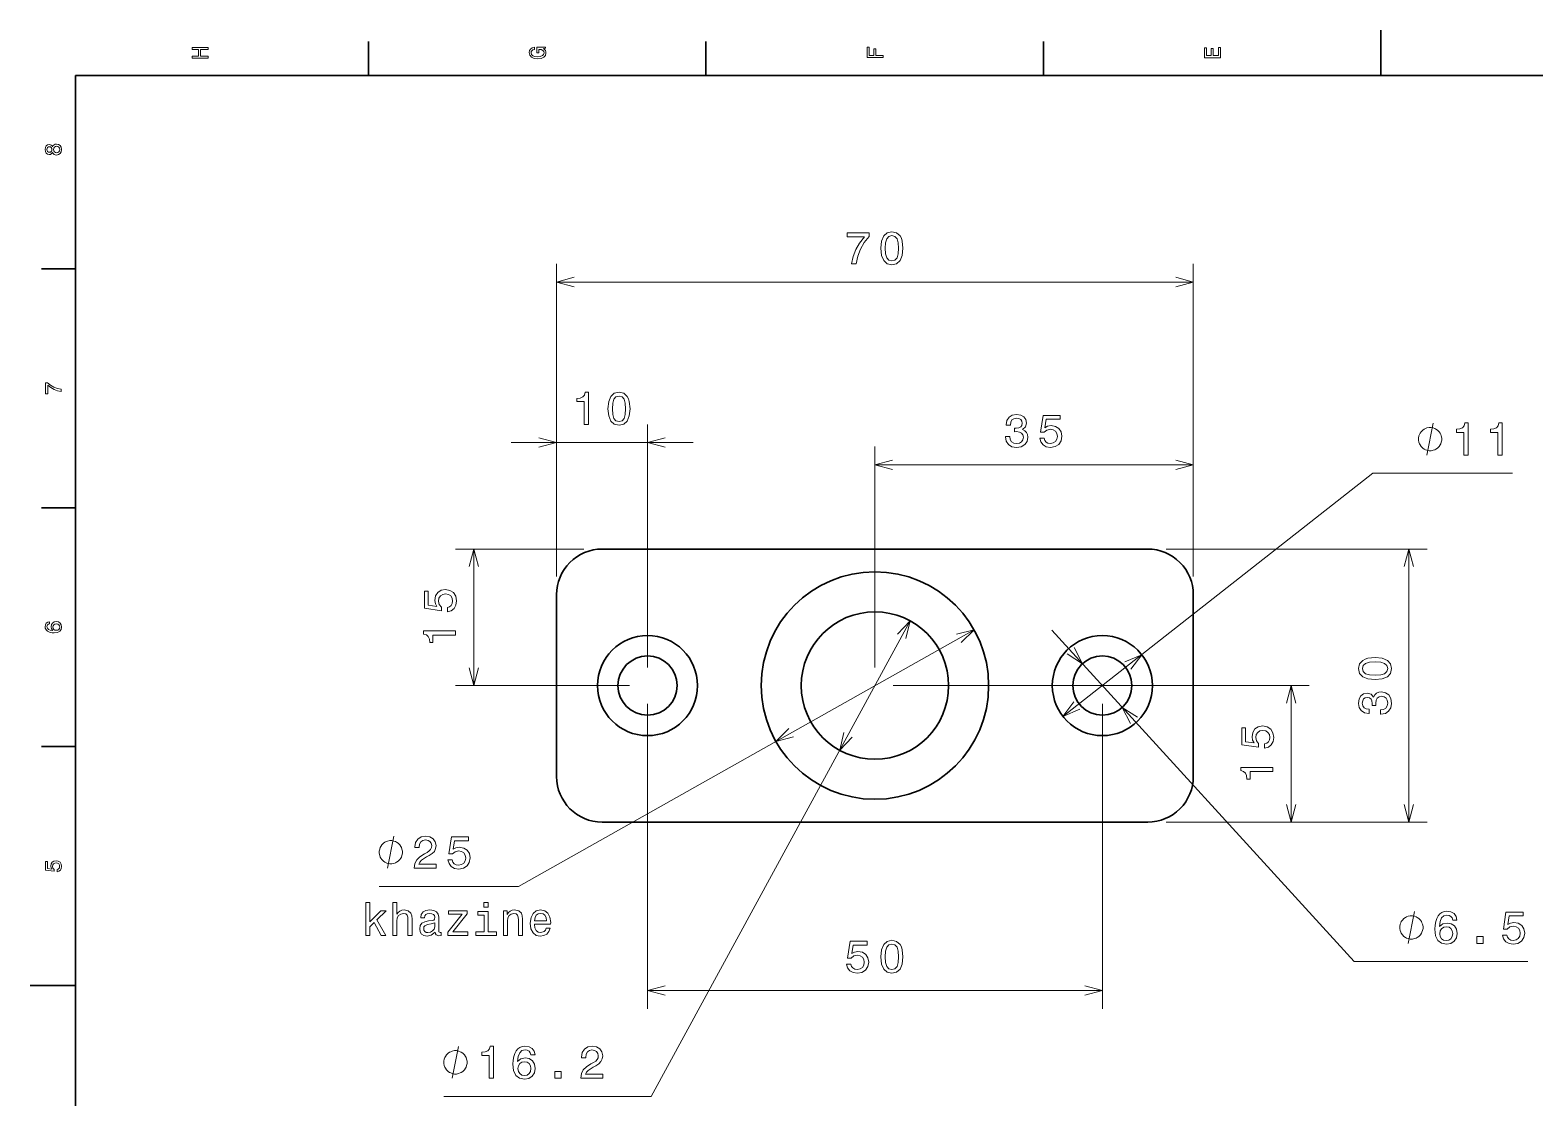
# Model space of a CAD drawing. Extents: x 0 to 297, y 0 to 210.
# Drawn here: x 0 to 165.4, y 92.6 to 210 of the extents above; entities that cross this region are included whole.
import ezdxf

# ---------------------------------------------------------------- set-up
doc = ezdxf.new("R2010")
doc.units = 0

msp = doc.modelspace()

# ---------------------------------------------------------------- linework, layer by layer
at = {"color": 7, "lineweight": 35, "ltscale": 0.09375}
for p, q in [((37.200001, 205), (37.200001, 208.75)), ((74.300003, 205), (74.300003, 208.75)), ((111.400002, 205), (111.400002, 208.75)), ((5, 183.75), (1.25, 183.75)), ((5, 157.5), (1.25, 157.5)), ((5, 131.25), (1.25, 131.25))]:
    msp.add_line(p, q, dxfattribs=at)
at = {"color": 7, "lineweight": 35, "ltscale": 0.125}
for p, q in [((148.5, 205), (148.5, 210)), ((5, 105), (0, 105))]:
    msp.add_line(p, q, dxfattribs=at)
at = {"color": 7, "lineweight": 35}
for p, q in [((292, 205), (5, 205)), ((5, 205), (5, 5)), ((62.876419, 152.964233), (122.876419, 152.964233)), ((122.876419, 122.964241), (62.876419, 122.964241))]:
    msp.add_line(p, q, dxfattribs=at)
at = {"color": 7, "lineweight": 13}
for p, q in [((57.876419, 149.964233), (57.876419, 184.311935)), ((127.876419, 149.964233), (127.876419, 184.311935)), ((57.876419, 182.311935), (127.876419, 182.311935)), ((67.876419, 139.964249), (67.876419, 166.673752)), ((52.876419, 164.673752), (72.876419, 164.673752)), ((92.876419, 139.964233), (92.876419, 164.234421)), ((92.876419, 162.234421), (127.876419, 162.234421)), ((113.548538, 134.570206), (147.627975, 161.296219)), ((124.876419, 152.964233), (153.566757, 152.964233)), ((151.566757, 122.964241), (151.566757, 152.964233)), ((112.314468, 144.057449), (145.564804, 107.631119)), ((94.876419, 137.964249), (140.625046, 137.964249)), ((67.876419, 135.964249), (67.876419, 102.441223)), ((117.876419, 135.964249), (117.876419, 102.441223)), ((124.876419, 122.964241), (153.566757, 122.964241)), ((67.876419, 104.441223), (117.876419, 104.441223))]:
    msp.add_line(p, q, dxfattribs=at)
at = {"color": 7, "lineweight": 13, "ltscale": 0.417738}
msp.add_line((57.876419, 149.964233), (57.876419, 166.673752), dxfattribs=at)
at = {"color": 7, "lineweight": 13, "ltscale": 0.356755}
msp.add_line((127.876419, 149.964233), (127.876419, 164.234421), dxfattribs=at)
at = {"color": 7, "lineweight": 13, "ltscale": 0.383468}
msp.add_line((147.627975, 161.296219), (162.96669, 161.296219), dxfattribs=at)
at = {"color": 7, "lineweight": 13, "ltscale": 0.352327}
msp.add_line((60.876419, 152.964233), (46.78334, 152.964233), dxfattribs=at)
at = {"color": 7, "lineweight": 13, "ltscale": 0.375}
for p, q in [((48.78334, 137.964249), (48.78334, 152.964233)), ((138.625046, 122.964241), (138.625046, 137.964249))]:
    msp.add_line(p, q, dxfattribs=at)
at = {"color": 7, "lineweight": 35, "ltscale": 0.5}
for p, q in [((57.876419, 127.964241), (57.876419, 147.964233)), ((127.876419, 147.964233), (127.876419, 127.964241))]:
    msp.add_line(p, q, dxfattribs=at)
at = {"color": 5, "lineweight": 13}
msp.add_line((53.710007, 115.898354), (103.766983, 144.099854), dxfattribs=at)
at = {"color": 1, "lineweight": 13}
for q in [(96.749741, 145.078125), (45.478912, 92.807526)]:
    msp.add_line((68.289673, 92.807526), q, dxfattribs=at)
at = {"color": 7, "lineweight": 13, "ltscale": 0.477327}
msp.add_line((65.876419, 137.964249), (46.78334, 137.964249), dxfattribs=at)
at = {"color": 7, "lineweight": 13, "ltscale": 0.393716}
msp.add_line((124.876419, 122.964241), (140.625046, 122.964241), dxfattribs=at)
at = {"color": 5, "lineweight": 13, "ltscale": 0.383468}
msp.add_line((53.710007, 115.898354), (38.371292, 115.898354), dxfattribs=at)
at = {"color": 7, "lineweight": 13, "ltscale": 0.476868}
msp.add_line((145.564804, 107.631119), (164.639542, 107.631119), dxfattribs=at)
at = {"color": 7, "lineweight": 13}
for points in [[(19.566607, 206.914993), (19.566607, 207.149506), (18.74456, 207.149506), (18.74456, 207.85051), (19.566607, 207.85051), (19.566607, 208.082489), (17.816607, 208.082489), (17.816607, 207.85051), (18.530224, 207.85051), (18.530224, 207.149506), (17.816607, 207.149506), (17.816607, 206.914993)], [(56.432098, 207.961456), (56.666607, 208.004333), (56.666607, 208.130402), (55.721001, 208.130402), (55.721001, 207.492432), (55.935337, 207.492432), (55.935337, 207.885803), (55.95047, 207.885803), (56.182457, 207.855545), (56.353928, 207.774857), (56.462357, 207.651306), (56.497658, 207.497482), (56.452271, 207.326019), (56.316101, 207.192368), (56.091679, 207.106628), (55.784042, 207.07637), (55.478928, 207.104111), (55.254501, 207.18985), (55.118336, 207.326019), (55.070427, 207.510086), (55.095642, 207.636169), (55.166248, 207.739563), (55.284763, 207.815201), (55.443623, 207.858078), (55.443623, 208.107712), (55.20155, 208.042145), (55.019993, 207.918594), (54.909042, 207.744598), (54.868698, 207.525223), (54.931736, 207.237762), (55.115814, 207.020889), (55.4058, 206.882202), (55.791607, 206.83429), (56.179935, 206.882202), (56.469921, 207.020889), (56.653999, 207.225143), (56.71452, 207.482346), (56.694344, 207.626083), (56.643913, 207.754684), (56.555656, 207.865631)], [(93.766602, 206.983078), (93.766602, 207.217575), (92.962204, 207.217575), (92.962204, 207.953888), (92.752914, 207.953888), (92.752914, 207.217575), (92.228416, 207.217575), (92.228416, 208.122849), (92.016602, 208.122849), (92.016602, 206.983078)], [(130.866608, 206.970459), (130.866608, 208.079971), (130.654785, 208.079971), (130.654785, 207.202454), (130.06221, 207.202454), (130.06221, 207.984146), (129.852921, 207.984146), (129.852921, 207.202454), (129.32843, 207.202454), (129.32843, 208.059799), (129.116608, 208.059799), (129.116608, 206.970459)], [(2.473523, 196.562317), (2.544128, 196.433716), (2.642471, 196.345459), (2.76603, 196.289993), (2.914806, 196.272339), (3.139229, 196.312683), (3.313221, 196.42868), (3.424171, 196.617798), (3.467039, 196.875), (3.424171, 197.129684), (3.313221, 197.318802), (3.139229, 197.434799), (2.914806, 197.477676), (2.76603, 197.457489), (2.642471, 197.404541), (2.544128, 197.313766), (2.473523, 197.187683), (2.413004, 197.288544), (2.329791, 197.359146), (2.228927, 197.402023), (2.105367, 197.417145), (1.926333, 197.376801), (1.782601, 197.270889), (1.689301, 197.099426), (1.653999, 196.875), (1.689301, 196.648056), (1.782601, 196.476593), (1.926333, 196.368164), (2.105367, 196.330338), (2.228927, 196.342941), (2.329791, 196.385803)], [(2.12554, 196.569885), (2.014589, 196.590057), (1.928854, 196.650574), (1.875901, 196.746399), (1.855728, 196.875), (1.875901, 197.001083), (1.928854, 197.096909), (2.014589, 197.157425), (2.12554, 197.180115), (2.239013, 197.157425), (2.32727, 197.096909), (2.385267, 197.001083), (2.402918, 196.875), (2.382745, 196.746399), (2.32727, 196.650574), (2.239013, 196.590057)], [(2.909762, 196.51442), (2.776117, 196.537109), (2.675252, 196.610229), (2.60969, 196.723709), (2.586996, 196.875), (2.60969, 197.023773), (2.675252, 197.137253), (2.776117, 197.210373), (2.909762, 197.235596), (3.053494, 197.210373), (3.161924, 197.137253), (3.232529, 197.023773), (3.255224, 196.875), (3.232529, 196.723709), (3.161924, 196.610229), (3.053494, 196.537109)], [(90.307404, 184.311935), (90.816772, 184.311935), (90.9832, 185.144073), (91.275711, 185.920715), (91.689255, 186.641907), (92.228882, 187.317688), (92.228882, 187.736298), (89.828293, 187.736298), (89.828293, 187.277344), (91.74472, 187.277344), (91.189972, 186.596527), (90.771378, 185.885422), (90.478882, 185.128937)], [(93.529022, 186.021591), (93.60466, 185.229797), (93.841705, 184.664963), (94.21994, 184.322021), (94.744431, 184.21106), (95.263885, 184.322021), (95.642136, 184.664963), (95.874115, 185.229797), (95.954819, 186.021591), (95.874115, 186.808334), (95.778305, 187.121002), (95.642136, 187.37822), (95.263885, 187.721161), (94.744431, 187.837158), (94.21994, 187.721161), (93.841705, 187.373169), (93.60466, 186.808334)], [(94.013168, 186.021591), (94.053513, 186.631821), (94.179596, 187.070587), (94.40654, 187.327789), (94.744431, 187.418564), (95.077286, 187.327789), (95.30423, 187.070587), (95.430313, 186.631821), (95.470657, 186.021591), (95.430313, 185.406311), (95.30423, 184.96756), (95.077286, 184.710358), (94.744431, 184.624619), (94.40654, 184.710358), (94.179596, 184.96756), (94.053513, 185.406311)], [(3.416607, 170.274506), (3.416607, 170.529175), (3.00054, 170.612396), (2.612212, 170.758652), (2.251621, 170.965424), (1.913725, 171.235229), (1.704431, 171.235229), (1.704431, 170.034943), (1.933898, 170.034943), (1.933898, 170.993164), (2.274316, 170.715775), (2.629863, 170.506485), (3.008105, 170.360229)], [(60.917633, 166.673752), (61.376572, 166.673752), (61.376572, 170.198959), (61.03363, 170.198959), (60.942856, 169.891327), (60.761292, 169.684555), (60.483917, 169.563522), (60.100632, 169.523163), (60.100632, 169.1651), (60.917633, 169.1651)], [(63.529022, 168.383408), (63.60466, 167.591614), (63.841705, 167.026779), (64.21994, 166.683838), (64.744431, 166.572876), (65.263885, 166.683838), (65.642136, 167.026779), (65.874115, 167.591614), (65.954819, 168.383408), (65.874115, 169.170151), (65.778305, 169.482819), (65.642136, 169.740036), (65.263885, 170.082977), (64.744431, 170.198959), (64.21994, 170.082977), (63.841705, 169.734985), (63.60466, 169.170151)], [(64.013168, 168.383408), (64.053513, 168.993637), (64.179596, 169.432388), (64.40654, 169.689606), (64.744431, 169.78038), (65.077286, 169.689606), (65.30423, 169.432388), (65.430313, 168.993637), (65.470657, 168.383408), (65.430313, 167.768127), (65.30423, 167.329376), (65.077286, 167.072159), (64.744431, 166.98642), (64.40654, 167.072159), (64.179596, 167.329376), (64.053513, 167.768127)], [(107.237534, 165.333832), (107.237534, 165.298538), (107.318222, 164.814392), (107.555252, 164.451279), (107.928452, 164.219284), (108.422684, 164.133545), (108.947189, 164.219284), (109.340561, 164.441193), (109.592697, 164.79422), (109.683487, 165.248108), (109.643143, 165.545654), (109.532181, 165.787735), (109.350632, 165.974335), (109.108566, 166.110504), (109.436356, 166.382828), (109.552353, 166.816559), (109.4767, 167.20993), (109.259842, 167.507477), (108.906815, 167.694077), (108.422684, 167.759628), (107.968796, 167.67894), (107.620804, 167.457031), (107.393875, 167.104019), (107.318222, 166.634995), (107.318222, 166.599686), (107.767044, 166.599686), (107.807419, 166.922455), (107.938522, 167.154449), (108.150345, 167.295654), (108.447891, 167.346085), (108.710129, 167.30574), (108.901779, 167.199829), (109.017776, 167.028366), (109.063156, 166.796371), (109.017776, 166.549255), (108.896744, 166.382828), (108.684921, 166.281967), (108.397476, 166.251709), (108.20079, 166.256744), (108.20079, 165.858337), (108.447891, 165.868423), (108.76561, 165.823029), (109.00264, 165.701996), (109.143875, 165.50531), (109.19429, 165.248108), (109.138809, 164.955597), (108.992569, 164.738739), (108.760574, 164.60257), (108.452927, 164.55719), (108.135208, 164.60762), (107.903214, 164.758911), (107.756973, 165.000992), (107.701492, 165.333832)], [(110.993729, 165.147247), (111.10466, 164.733704), (111.351791, 164.410934), (111.71489, 164.209198), (112.178879, 164.133545), (112.688248, 164.224335), (113.086655, 164.471451), (113.338821, 164.864822), (113.434647, 165.369141), (113.348892, 165.838165), (113.106827, 166.206314), (112.728592, 166.443359), (112.239395, 166.529083), (111.86116, 166.468567), (111.568649, 166.302139), (111.709854, 167.245224), (113.242996, 167.245224), (113.242996, 167.658768), (111.371964, 167.658768), (111.094589, 165.802856), (111.498032, 165.802856), (111.790543, 166.039886), (112.163742, 166.125626), (112.486526, 166.07016), (112.733627, 165.908768), (112.889969, 165.661652), (112.94545, 165.343933), (112.889969, 165.026199), (112.728592, 164.779083), (112.481461, 164.622742), (112.163742, 164.567261), (111.896469, 164.60257), (111.689682, 164.718567), (111.538376, 164.900116), (111.462723, 165.147247)], [(155.194626, 165.046219), (155.194626, 165.162872), (155.136307, 165.39621), (155.077957, 165.571213), (155.019638, 165.687881), (154.902969, 165.862885), (154.727982, 166.037872), (154.552963, 166.154541), (154.436295, 166.212891), (154.261307, 166.27121), (154.027969, 166.329544), (153.911301, 166.329544), (153.794632, 166.329544), (153.561295, 166.27121), (153.386307, 166.212891), (153.269638, 166.154541), (153.09462, 166.037872), (152.919632, 165.862885), (152.802963, 165.687881), (152.744644, 165.571213), (152.686295, 165.39621), (152.627975, 165.162872), (152.627975, 165.046219), (152.627975, 164.92955), (152.686295, 164.696213), (152.744644, 164.52121), (152.802963, 164.404541), (152.919632, 164.229553), (153.09462, 164.05455), (153.269638, 163.937881), (153.386307, 163.879547), (153.561295, 163.821213), (153.794632, 163.762878), (153.911301, 163.762878), (154.027969, 163.762878), (154.261307, 163.821213), (154.436295, 163.879547), (154.552963, 163.937881), (154.727982, 164.05455), (154.902969, 164.229553), (155.019638, 164.404541), (155.077957, 164.52121), (155.136307, 164.696213), (155.194626, 164.92955)], [(157.621902, 163.296219), (158.080826, 163.296219), (158.080826, 166.821426), (157.737869, 166.821426), (157.64711, 166.513794), (157.465561, 166.307022), (157.188187, 166.185989), (156.804886, 166.14563), (156.804886, 165.787567), (157.621902, 165.787567)], [(161.357925, 163.296219), (161.816849, 163.296219), (161.816849, 166.821426), (161.473892, 166.821426), (161.383133, 166.513794), (161.201584, 166.307022), (160.92421, 166.185989), (160.540909, 166.14563), (160.540909, 165.787567), (161.357925, 165.787567)], [(45.870514, 146.081543), (46.284058, 146.19249), (46.606827, 146.439606), (46.808563, 146.802719), (46.884201, 147.266693), (46.793427, 147.776062), (46.54631, 148.174469), (46.152939, 148.426636), (45.648621, 148.522461), (45.179596, 148.436722), (44.811432, 148.194641), (44.574402, 147.816406), (44.488678, 147.327209), (44.549194, 146.948975), (44.715622, 146.656464), (43.772537, 146.797668), (43.772537, 148.330811), (43.358994, 148.330811), (43.358994, 146.459778), (45.21489, 146.182404), (45.21489, 146.585861), (44.977859, 146.878357), (44.892136, 147.251556), (44.947601, 147.574326), (45.108994, 147.821442), (45.35611, 147.977783), (45.673828, 148.033264), (45.991547, 147.977783), (46.238678, 147.816406), (46.39502, 147.56929), (46.450485, 147.251556), (46.415192, 146.984268), (46.299194, 146.777496), (46.11763, 146.626205), (45.870514, 146.550552)], [(2.138149, 144.980194), (1.933898, 144.932281), (1.782601, 144.821335), (1.68678, 144.649857), (1.653999, 144.427963), (1.67165, 144.279175), (1.719561, 144.150574), (1.797731, 144.037109), (1.908682, 143.941284), (2.04737, 143.865631), (2.216319, 143.810165), (2.415526, 143.774857), (2.63995, 143.764771), (2.998019, 143.805115), (3.257745, 143.92868), (3.414085, 144.127884), (3.467039, 144.400223), (3.42165, 144.644821), (3.303134, 144.831421), (3.116535, 144.952454), (2.879503, 144.995316), (2.63995, 144.952454), (2.455872, 144.836456), (2.339878, 144.657425), (2.299532, 144.435516), (2.349964, 144.195969), (2.493696, 144.016937), (2.216319, 144.054764), (2.017111, 144.135452), (1.898595, 144.259003), (1.858249, 144.430481), (1.878422, 144.556564), (1.931376, 144.652374), (2.019633, 144.715424), (2.138149, 144.748199)], [(2.882025, 144.750717), (3.040886, 144.722992), (3.161924, 144.652374), (3.242615, 144.53891), (3.267832, 144.397705), (3.242615, 144.248917), (3.164445, 144.135452), (3.043408, 144.062317), (2.884546, 144.039627), (2.728206, 144.06485), (2.60969, 144.135452), (2.534042, 144.25145), (2.506304, 144.407791), (2.534042, 144.543945), (2.607169, 144.652374), (2.725684, 144.722992)], [(46.78334, 143.505447), (46.78334, 143.964386), (43.258118, 143.964386), (43.258118, 143.621445), (43.565765, 143.53067), (43.772537, 143.349106), (43.89357, 143.071732), (43.933914, 142.688446), (44.291992, 142.688446), (44.291992, 143.505447)], [(147.857101, 138.616837), (148.64888, 138.69249), (149.21373, 138.92952), (149.556656, 139.307755), (149.667618, 139.83226), (149.556656, 140.351715), (149.21373, 140.72995), (148.64888, 140.961945), (147.857101, 141.042633), (147.070358, 140.961945), (146.757675, 140.866119), (146.500473, 140.72995), (146.157547, 140.351715), (146.04155, 139.83226), (146.157547, 139.307755), (146.505508, 138.92952), (147.070358, 138.69249)], [(147.857101, 139.100983), (147.246872, 139.141327), (146.808121, 139.26741), (146.550919, 139.494354), (146.460129, 139.83226), (146.550919, 140.1651), (146.808121, 140.392059), (147.246872, 140.518127), (147.857101, 140.558472), (148.472366, 140.518127), (148.911148, 140.392059), (149.16835, 140.1651), (149.254074, 139.83226), (149.16835, 139.494354), (148.911148, 139.26741), (148.472366, 139.141327)], [(148.467331, 134.825333), (148.50264, 134.825333), (148.986801, 134.906036), (149.349899, 135.143066), (149.581894, 135.516266), (149.667618, 136.010498), (149.581894, 136.534988), (149.35997, 136.92836), (149.006973, 137.180527), (148.553055, 137.271301), (148.255508, 137.230957), (148.013443, 137.12001), (147.826859, 136.938446), (147.690689, 136.696381), (147.41835, 137.024185), (146.984634, 137.140182), (146.591263, 137.064529), (146.293716, 136.847672), (146.107101, 136.494644), (146.04155, 136.010498), (146.122238, 135.55661), (146.344131, 135.208618), (146.697159, 134.981674), (147.166183, 134.906036), (147.201492, 134.906036), (147.201492, 135.354874), (146.878708, 135.395218), (146.646713, 135.526352), (146.505508, 135.738159), (146.455093, 136.035706), (146.495438, 136.297958), (146.601334, 136.489609), (146.772812, 136.605591), (147.004807, 136.650986), (147.251907, 136.605591), (147.41835, 136.484558), (147.519211, 136.272751), (147.549454, 135.985275), (147.544418, 135.788589), (147.942825, 135.788589), (147.932755, 136.035706), (147.978134, 136.353439), (148.099167, 136.590469), (148.295853, 136.731674), (148.553055, 136.782104), (148.845566, 136.726639), (149.062424, 136.580383), (149.198593, 136.348389), (149.244003, 136.040756), (149.193558, 135.723038), (149.042252, 135.491043), (148.800186, 135.344788), (148.467331, 135.289322)], [(135.712234, 131.081528), (136.125778, 131.19249), (136.448532, 131.439606), (136.650253, 131.802719), (136.725906, 132.266693), (136.635147, 132.776062), (136.388016, 133.174469), (135.994644, 133.426636), (135.490311, 133.522461), (135.021286, 133.436722), (134.653152, 133.194641), (134.416122, 132.816406), (134.330368, 132.327209), (134.390884, 131.948975), (134.557327, 131.656464), (133.614243, 131.797668), (133.614243, 133.330811), (133.200699, 133.330811), (133.200699, 131.459778), (135.056595, 131.182404), (135.056595, 131.585861), (134.819565, 131.878357), (134.733841, 132.251556), (134.789322, 132.574326), (134.950699, 132.821442), (135.1978, 132.977783), (135.515549, 133.033264), (135.833267, 132.977783), (136.080368, 132.816406), (136.23671, 132.56929), (136.292191, 132.251556), (136.256882, 131.984268), (136.140884, 131.777496), (135.959335, 131.626205), (135.712234, 131.550552)], [(136.625046, 128.505447), (136.625046, 128.964386), (133.099838, 128.964386), (133.099838, 128.621445), (133.407455, 128.53067), (133.614243, 128.349121), (133.735275, 128.071732), (133.77562, 127.688454), (134.133682, 127.688454), (134.133682, 128.505447)], [(2.960195, 117.499641), (3.166967, 117.555115), (3.32835, 117.67868), (3.429215, 117.860237), (3.467039, 118.092224), (3.42165, 118.346909), (3.298091, 118.546112), (3.101405, 118.672195), (2.849244, 118.7201), (2.614733, 118.677238), (2.430656, 118.556198), (2.31214, 118.367081), (2.269272, 118.122482), (2.299532, 117.933357), (2.382745, 117.787109), (1.911203, 117.857712), (1.911203, 118.624283), (1.704431, 118.624283), (1.704431, 117.688766), (2.632385, 117.550072), (2.632385, 117.751801), (2.513869, 117.898056), (2.471001, 118.084656), (2.498739, 118.24604), (2.579431, 118.369598), (2.70299, 118.447769), (2.861852, 118.47551), (3.020713, 118.447769), (3.144272, 118.367081), (3.222442, 118.243523), (3.25018, 118.084656), (3.232529, 117.951012), (3.174532, 117.847626), (3.083754, 117.77198), (2.960195, 117.734154)], [(153.131454, 111.381119), (153.131454, 111.49778), (153.073135, 111.731117), (153.014786, 111.906113), (152.956467, 112.022781), (152.839798, 112.197784), (152.66481, 112.37278), (152.489792, 112.489449), (152.373123, 112.547783), (152.198135, 112.606117), (151.964798, 112.664452), (151.848129, 112.664452), (151.731461, 112.664452), (151.498123, 112.606117), (151.323135, 112.547783), (151.206467, 112.489449), (151.031448, 112.37278), (150.856461, 112.197784), (150.739792, 112.022781), (150.681473, 111.906113), (150.623123, 111.731117), (150.564804, 111.49778), (150.564804, 111.381119), (150.564804, 111.26445), (150.623123, 111.031113), (150.681473, 110.856117), (150.739792, 110.739449), (150.856461, 110.564453), (151.031448, 110.38945), (151.206467, 110.272781), (151.323135, 110.214447), (151.498123, 110.156113), (151.731461, 110.097786), (151.848129, 110.097786), (151.964798, 110.097786), (152.198135, 110.156113), (152.373123, 110.214447), (152.489792, 110.272781), (152.66481, 110.38945), (152.839798, 110.564453), (152.956467, 110.739449), (153.014786, 110.856117), (153.073135, 111.031113), (153.131454, 111.26445)], [(156.859879, 112.188034), (156.764053, 112.596535), (156.54216, 112.899124), (156.199203, 113.090767), (155.755417, 113.156334), (155.45784, 113.121033), (155.200638, 113.025208), (154.973709, 112.868866), (154.782059, 112.646965), (154.630753, 112.369591), (154.519821, 112.031693), (154.449203, 111.633278), (154.429031, 111.184433), (154.50972, 110.468292), (154.756851, 109.948837), (155.155258, 109.636162), (155.699936, 109.530251), (156.189133, 109.621033), (156.562332, 109.858063), (156.804398, 110.231262), (156.890121, 110.705322), (156.804398, 111.184433), (156.572403, 111.552589), (156.21434, 111.784576), (155.770523, 111.865265), (155.291428, 111.764404), (154.933365, 111.476936), (155.009018, 112.031693), (155.170395, 112.430107), (155.417496, 112.667137), (155.760452, 112.747833), (156.012619, 112.707489), (156.204239, 112.601578), (156.330338, 112.425064), (156.395889, 112.188034)], [(161.870834, 110.543938), (161.981766, 110.130394), (162.228897, 109.807632), (162.591995, 109.605904), (163.055984, 109.530251), (163.565353, 109.621033), (163.96376, 109.868149), (164.215927, 110.26152), (164.311752, 110.765846), (164.225998, 111.234863), (163.983932, 111.60302), (163.605698, 111.84005), (163.116501, 111.925781), (162.738266, 111.865265), (162.445755, 111.698837), (162.58696, 112.641922), (164.120102, 112.641922), (164.120102, 113.055466), (162.249069, 113.055466), (161.971695, 111.199562), (162.375137, 111.199562), (162.667648, 111.436592), (163.040848, 111.522324), (163.363632, 111.46685), (163.610733, 111.305466), (163.767075, 111.05835), (163.822556, 110.740623), (163.767075, 110.422905), (163.605698, 110.175781), (163.358566, 110.019447), (163.040848, 109.963966), (162.773575, 109.999275), (162.566788, 110.115265), (162.415482, 110.296822), (162.339828, 110.543938)], [(156.400925, 110.700279), (156.345474, 110.382561), (156.204239, 110.14048), (155.97731, 109.979095), (155.694901, 109.928665), (155.397324, 109.979095), (155.170395, 110.135437), (155.024124, 110.377518), (154.978745, 110.695236), (155.02919, 111.007919), (155.170395, 111.244949), (155.40239, 111.396248), (155.715073, 111.451721), (155.987381, 111.396248), (156.204239, 111.249992), (156.345474, 111.012962)], [(89.75769, 107.35405), (89.868637, 106.940506), (90.115768, 106.617737), (90.478882, 106.416008), (90.942856, 106.340363), (91.452225, 106.431137), (91.850632, 106.678261), (92.102798, 107.071632), (92.198608, 107.575951), (92.112885, 108.044975), (91.870804, 108.413132), (91.492569, 108.650162), (91.003372, 108.735893), (90.625122, 108.675377), (90.332626, 108.508949), (90.473831, 109.452034), (92.006973, 109.452034), (92.006973, 109.865578), (90.135941, 109.865578), (89.858551, 108.009674), (90.262009, 108.009674), (90.55452, 108.246704), (90.927719, 108.332436), (91.250488, 108.276962), (91.497604, 108.115578), (91.653946, 107.868462), (91.709427, 107.550735), (91.653946, 107.233017), (91.492569, 106.985893), (91.245453, 106.829559), (90.927719, 106.774078), (90.660431, 106.80938), (90.453659, 106.925377), (90.302368, 107.106934), (90.226715, 107.35405)], [(93.529022, 108.150879), (93.60466, 107.359093), (93.841705, 106.79425), (94.21994, 106.451317), (94.744431, 106.340363), (95.263885, 106.451317), (95.642136, 106.79425), (95.874115, 107.359093), (95.954819, 108.150879), (95.874115, 108.937622), (95.778305, 109.250305), (95.642136, 109.507507), (95.263885, 109.850449), (94.744431, 109.966446), (94.21994, 109.850449), (93.841705, 109.502464), (93.60466, 108.937622)], [(94.013168, 108.150879), (94.053513, 108.761108), (94.179596, 109.199875), (94.40654, 109.457077), (94.744431, 109.547852), (95.077286, 109.457077), (95.30423, 109.199875), (95.430313, 108.761108), (95.470657, 108.150879), (95.430313, 107.535606), (95.30423, 107.096848), (95.077286, 106.839645), (94.744431, 106.753906), (94.40654, 106.839645), (94.179596, 107.096848), (94.053513, 107.535606)], [(159.037552, 109.631119), (159.733505, 109.631119), (159.733505, 110.382561), (159.037552, 110.382561)]]:
    msp.add_lwpolyline(points, close=True, dxfattribs=at)
for points in [[(59.808258, 182.829559), (57.876419, 182.311935), (59.808258, 181.794296)], [(125.944565, 181.794296), (127.876419, 182.311935), (125.944565, 182.829559)], [(153.561295, 163.296219), (154.261307, 166.796219)], [(55.944565, 164.156113), (57.876419, 164.673752), (55.944565, 165.191391)], [(69.808258, 165.191391), (67.876419, 164.673752), (69.808258, 164.156113)], [(94.808258, 162.75206), (92.876419, 162.234421), (94.808258, 161.716782)], [(125.944565, 161.716782), (127.876419, 162.234421), (125.944565, 162.75206)], [(49.30098, 151.032394), (48.78334, 152.964233), (48.265701, 151.032394)], [(152.084396, 151.032394), (151.566757, 152.964233), (151.049118, 151.032394)], [(114.000626, 141.442429), (115.685349, 140.364594), (114.765244, 142.140381)], [(121.003586, 139.75882), (122.2043, 141.358276), (120.3647, 140.573456)], [(48.265701, 139.896088), (48.78334, 137.964249), (49.30098, 139.896088)], [(139.142685, 136.032394), (138.625046, 137.964249), (138.107407, 136.032394)], [(114.749252, 136.169678), (113.548538, 134.570206), (115.388107, 135.355026)], [(121.752213, 134.486053), (120.06749, 135.563889), (120.987564, 133.788101)], [(138.107407, 124.896095), (138.625046, 122.964241), (139.142685, 124.896095)], [(151.049118, 124.896095), (151.566757, 122.964241), (152.084396, 124.896095)], [(151.498123, 109.631119), (152.198135, 113.131119)], [(69.808258, 104.958862), (67.876419, 104.441223), (69.808258, 103.923592)], [(115.944565, 103.923592), (117.876419, 104.441223), (115.944565, 104.958862)]]:
    msp.add_lwpolyline(points, dxfattribs=at)
at = {"color": 1, "lineweight": 13}
for points in [[(96.280563, 143.133926), (96.749741, 145.078125), (95.371338, 143.628983)], [(89.472244, 132.794556), (89.003082, 130.850357), (90.381485, 132.2995)], [(46.412231, 94.807526), (47.112244, 98.307526)]]:
    msp.add_lwpolyline(points, dxfattribs=at)
at = {"color": 5, "lineweight": 13}
for points in [[(102.337936, 142.700607), (103.766983, 144.099854), (101.829788, 143.6026)], [(83.414886, 133.227859), (81.985855, 131.828629), (83.92305, 132.325882)], [(39.304626, 117.898354), (40.004639, 121.398361)]]:
    msp.add_lwpolyline(points, dxfattribs=at)
for points in [[(40.937973, 119.648354), (40.937973, 119.765022), (40.879639, 119.99836), (40.821304, 120.173355), (40.76297, 120.290024), (40.646301, 120.465027), (40.471298, 120.640022), (40.296295, 120.756691), (40.179626, 120.815025), (40.004639, 120.87336), (39.771301, 120.931686), (39.654633, 120.931686), (39.537964, 120.931686), (39.304626, 120.87336), (39.129639, 120.815025), (39.01297, 120.756691), (38.837967, 120.640022), (38.662964, 120.465027), (38.546295, 120.290024), (38.487961, 120.173355), (38.429626, 119.99836), (38.371292, 119.765022), (38.371292, 119.648354), (38.371292, 119.531693), (38.429626, 119.298355), (38.487961, 119.12336), (38.546295, 119.006691), (38.662964, 118.831688), (38.837967, 118.656693), (39.01297, 118.540024), (39.129639, 118.481689), (39.304626, 118.423355), (39.537964, 118.365021), (39.654633, 118.365021), (39.771301, 118.365021), (40.004639, 118.423355), (40.179626, 118.481689), (40.296295, 118.540024), (40.471298, 118.656693), (40.646301, 118.831688), (40.76297, 119.006691), (40.821304, 119.12336), (40.879639, 119.298355), (40.937973, 119.531693)], [(42.225433, 117.898354), (44.631058, 117.898354), (44.631058, 118.332077), (42.729767, 118.332077), (42.835663, 118.569107), (43.017227, 118.765793), (43.577026, 119.123863), (43.874573, 119.275162), (44.207428, 119.49202), (44.444458, 119.744179), (44.580627, 120.041725), (44.631058, 120.379623), (44.545319, 120.803253), (44.308289, 121.136108), (43.945175, 121.347923), (43.476151, 121.423576), (42.992004, 121.337837), (42.623856, 121.100807), (42.386826, 120.722565), (42.306122, 120.223282), (42.306122, 120.152679), (42.76506, 120.152679), (42.76506, 120.193024), (42.810455, 120.535965), (42.946625, 120.788124), (43.163483, 120.949509), (43.450943, 121.004982), (43.743454, 120.954552), (43.960312, 120.828476), (44.101517, 120.63179), (44.151947, 120.384666), (44.116653, 120.152679), (44.020828, 119.955994), (43.859436, 119.784523), (43.637543, 119.633224), (43.339996, 119.471848), (42.845749, 119.159164), (42.497772, 118.826309), (42.291, 118.422852), (42.225433, 117.913483)], [(45.941284, 118.81118), (46.052231, 118.397636), (46.299362, 118.074867), (46.662476, 117.873138), (47.12645, 117.797493), (47.635818, 117.888268), (48.034225, 118.135391), (48.286392, 118.528763), (48.382202, 119.033081), (48.296478, 119.502106), (48.054398, 119.870262), (47.676163, 120.107292), (47.186966, 120.193024), (46.808716, 120.132507), (46.51622, 119.96608), (46.657425, 120.909164), (48.190567, 120.909164), (48.190567, 121.322708), (46.319534, 121.322708), (46.042145, 119.466797), (46.445602, 119.466797), (46.738113, 119.703835), (47.111313, 119.789566), (47.434082, 119.734093), (47.681198, 119.572708), (47.83754, 119.325592), (47.893021, 119.007866), (47.83754, 118.69014), (47.676163, 118.443024), (47.429047, 118.286682), (47.111313, 118.231209), (46.844025, 118.26651), (46.637253, 118.382507), (46.485962, 118.564064), (46.410309, 118.81118)], [(36.906227, 110.509766), (37.350029, 110.509766), (37.350029, 111.462936), (37.814007, 111.911781), (38.610836, 110.509766), (39.110115, 110.509766), (38.1166, 112.219421), (39.13533, 113.217979), (38.575535, 113.217979), (37.350029, 111.99752), (37.350029, 114.130806), (36.906227, 114.130806)], [(39.881729, 110.509766), (40.325535, 110.509766), (40.325535, 112.073166), (40.370922, 112.431236), (40.517178, 112.693481), (40.744122, 112.854866), (41.046715, 112.915382), (41.288792, 112.864952), (41.440086, 112.728783), (41.515736, 112.501839), (41.540951, 112.199249), (41.540951, 110.509766), (41.984756, 110.509766), (41.984756, 112.290024), (41.964584, 112.648094), (41.873806, 112.945648), (41.576256, 113.217979), (41.112278, 113.313797), (40.860115, 113.278496), (40.643257, 113.182678), (40.4617, 113.03138), (40.325535, 112.824608), (40.325535, 114.130806), (39.881729, 114.130806)], [(44.526543, 110.862793), (44.526543, 110.847664), (44.551758, 110.676193), (44.627407, 110.555153), (44.945129, 110.459335), (45.192249, 110.49968), (45.192249, 110.842621), (45.086342, 110.827492), (44.945129, 110.893051), (44.919914, 111.09478), (44.919914, 112.496796), (44.859394, 112.854866), (44.682884, 113.107025), (44.375244, 113.258324), (43.941528, 113.313797), (43.517899, 113.253281), (43.205215, 113.08181), (43.00853, 112.814522), (42.94297, 112.461494), (42.94297, 112.431236), (43.341385, 112.431236), (43.376686, 112.643051), (43.487637, 112.79435), (43.669193, 112.885124), (43.926399, 112.920425), (44.173515, 112.89521), (44.350029, 112.819565), (44.455936, 112.688438), (44.491241, 112.506882), (44.471066, 112.295067), (44.390373, 112.189163), (44.188644, 112.138725), (43.810402, 112.098381), (43.376686, 112.007607), (43.06905, 111.846222), (42.887493, 111.594063), (42.832016, 111.220863), (42.88245, 110.888008), (43.038792, 110.640892), (43.290951, 110.48455), (43.638935, 110.429077), (44.107956, 110.534981)], [(47.497002, 112.84478), (45.918472, 110.847664), (45.918472, 110.509766), (48.112278, 110.509766), (48.112278, 110.882965), (46.478271, 110.882965), (48.041672, 112.875038), (48.041672, 113.217979), (45.994122, 113.217979), (45.994122, 112.84478)], [(50.346428, 110.882965), (50.346428, 113.127197), (49.206657, 113.127197), (49.206657, 112.748962), (49.902622, 112.748962), (49.902622, 110.882965), (48.994843, 110.882965), (48.994843, 110.509766), (51.264294, 110.509766), (51.264294, 110.882965)], [(50.361557, 114.130806), (49.892536, 114.130806), (49.892536, 113.62648), (50.361557, 113.62648)], [(52.025822, 110.509766), (52.469627, 110.509766), (52.469627, 112.073166), (52.515015, 112.431236), (52.66127, 112.693481), (52.888214, 112.854866), (53.190807, 112.915382), (53.432884, 112.864952), (53.584179, 112.728783), (53.659828, 112.501839), (53.685043, 112.199249), (53.685043, 110.509766), (54.128849, 110.509766), (54.128849, 112.290024), (54.108673, 112.648094), (54.017899, 112.945648), (53.720345, 113.217979), (53.256371, 113.313797), (52.999165, 113.278496), (52.782307, 113.182678), (52.595707, 113.021294), (52.449455, 112.804436), (52.449455, 113.217979), (52.025822, 113.217979)], [(55.450172, 111.735268), (57.225388, 111.735268), (57.230431, 111.942039), (57.149742, 112.522011), (56.927841, 112.955734), (56.574814, 113.217979), (56.105793, 113.313797), (55.646858, 113.212936), (55.293835, 112.930511), (55.066887, 112.471581), (54.986198, 111.866394), (55.061844, 111.246078), (55.288788, 110.792183), (55.636772, 110.509766), (56.090664, 110.413948), (56.484035, 110.479507), (56.806801, 110.650978), (57.043835, 110.923309), (57.18, 111.286423), (56.741241, 111.286423), (56.650459, 111.084694), (56.519341, 110.933395), (56.146141, 110.812363), (55.858673, 110.867836), (55.641815, 111.04435), (55.500607, 111.33181), (55.450172, 111.720139)], [(55.450172, 112.108467), (55.50565, 112.456451), (55.641815, 112.713654), (55.848587, 112.869995), (56.120926, 112.925468), (56.388214, 112.869995), (56.594986, 112.713654), (56.721069, 112.456451), (56.766457, 112.108467)], [(44.476112, 111.457893), (44.415592, 111.195648), (44.254208, 110.993912), (44.012135, 110.862793), (43.714584, 110.817406), (43.522942, 110.842621), (43.386772, 110.923309), (43.301037, 111.064522), (43.275822, 111.261208), (43.295994, 111.437721), (43.376686, 111.563797), (43.699451, 111.705009), (44.107956, 111.765526), (44.476112, 111.886566)]]:
    msp.add_lwpolyline(points, close=True, dxfattribs=at)
at = {"color": 1, "lineweight": 13}
for points in [[(48.045578, 96.557526), (48.045578, 96.674194), (47.987244, 96.907532), (47.928909, 97.082527), (47.870575, 97.199196), (47.753906, 97.374199), (47.578903, 97.549194), (47.4039, 97.665863), (47.287231, 97.724197), (47.112244, 97.782532), (46.878906, 97.840866), (46.762238, 97.840866), (46.645569, 97.840866), (46.412231, 97.782532), (46.237244, 97.724197), (46.120575, 97.665863), (45.945572, 97.549194), (45.770569, 97.374199), (45.6539, 97.199196), (45.595566, 97.082527), (45.537231, 96.907532), (45.478897, 96.674194), (45.478897, 96.557526), (45.478897, 96.440865), (45.537231, 96.207527), (45.595566, 96.032532), (45.6539, 95.915863), (45.770569, 95.74086), (45.945572, 95.565865), (46.120575, 95.449196), (46.237244, 95.390862), (46.412231, 95.332527), (46.645569, 95.2742), (46.762238, 95.2742), (46.878906, 95.2742), (47.112244, 95.332527), (47.287231, 95.390862), (47.4039, 95.449196), (47.578903, 95.565865), (47.753906, 95.74086), (47.870575, 95.915863), (47.928909, 96.032532), (47.987244, 96.207527), (48.045578, 96.440865)], [(50.472809, 94.807526), (50.931747, 94.807526), (50.931747, 98.332748), (50.588806, 98.332748), (50.498032, 98.025108), (50.316467, 97.818336), (50.039093, 97.697296), (49.655807, 97.656952), (49.655807, 97.298882), (50.472809, 97.298882)], [(55.509995, 97.364449), (55.414169, 97.772949), (55.192261, 98.075539), (54.849319, 98.267181), (54.405518, 98.332748), (54.107971, 98.29744), (53.850769, 98.201622), (53.623825, 98.04528), (53.432175, 97.82338), (53.280884, 97.546005), (53.169922, 97.208107), (53.099319, 96.809692), (53.079147, 96.36084), (53.159836, 95.644707), (53.406967, 95.125252), (53.805374, 94.812576), (54.350052, 94.706665), (54.839233, 94.79744), (55.212433, 95.034477), (55.454514, 95.407669), (55.540253, 95.881737), (55.454514, 96.36084), (55.222519, 96.728996), (54.864456, 96.960991), (54.420654, 97.041679), (53.941544, 96.940811), (53.583481, 96.653351), (53.659119, 97.208107), (53.820511, 97.606522), (54.067627, 97.843552), (54.410568, 97.92424), (54.66272, 97.883896), (54.85437, 97.777992), (54.980453, 97.601479), (55.046005, 97.364449)], [(60.541107, 94.807526), (62.946732, 94.807526), (62.946732, 95.241249), (61.045441, 95.241249), (61.151337, 95.478279), (61.332901, 95.674965), (61.8927, 96.033035), (62.190247, 96.184326), (62.523102, 96.401192), (62.760132, 96.653351), (62.896301, 96.950897), (62.946732, 97.288795), (62.860992, 97.712433), (62.623962, 98.04528), (62.260849, 98.257095), (61.791824, 98.332748), (61.307678, 98.247009), (60.939529, 98.009979), (60.702499, 97.631737), (60.621796, 97.132462), (60.621796, 97.061852), (61.080734, 97.061852), (61.080734, 97.102196), (61.126129, 97.445137), (61.262299, 97.697296), (61.479156, 97.858681), (61.766617, 97.914154), (62.059128, 97.863724), (62.275986, 97.737648), (62.417191, 97.540955), (62.467621, 97.293839), (62.432327, 97.061852), (62.336502, 96.865166), (62.17511, 96.693695), (61.953217, 96.542397), (61.65567, 96.381012), (61.161423, 96.068336), (60.813446, 95.735481), (60.606674, 95.332024), (60.541107, 94.822662)], [(55.051056, 95.876694), (54.995575, 95.558968), (54.85437, 95.316895), (54.627426, 95.15551), (54.345001, 95.10508), (54.047455, 95.15551), (53.820511, 95.311852), (53.674255, 95.553925), (53.62886, 95.871651), (53.679291, 96.184326), (53.820511, 96.421364), (54.05249, 96.572662), (54.365173, 96.628136), (54.637512, 96.572662), (54.85437, 96.426407), (54.995575, 96.189377)], [(57.687653, 94.807526), (58.383621, 94.807526), (58.383621, 95.558968), (57.687653, 95.558968)]]:
    msp.add_lwpolyline(points, close=True, dxfattribs=at)
at = {"color": 5, "lineweight": 35}
msp.add_circle((92.876419, 137.964233), 12.5, dxfattribs=at)
at = {"color": 1, "lineweight": 35}
msp.add_circle((92.876419, 137.964249), 8.1, dxfattribs=at)
at = {"color": 7, "lineweight": 35}
for centre, radius in [((67.876419, 137.964249), 5.5), ((117.876419, 137.964249), 5.5), ((67.876419, 137.964249), 3.25), ((117.876419, 137.964249), 3.25)]:
    msp.add_circle(centre, radius, dxfattribs=at)
for centre, start, end in [((62.876419, 147.964233), 90.000003, 180.000005), ((122.876419, 147.964233), 360, 90.000003), ((62.876419, 127.964241), 180.000005, 269.999997), ((122.876419, 127.964241), 269.999997, 360)]:
    msp.add_arc(centre, 5, start, end, dxfattribs=at)

doc.saveas('drawing.dxf')
